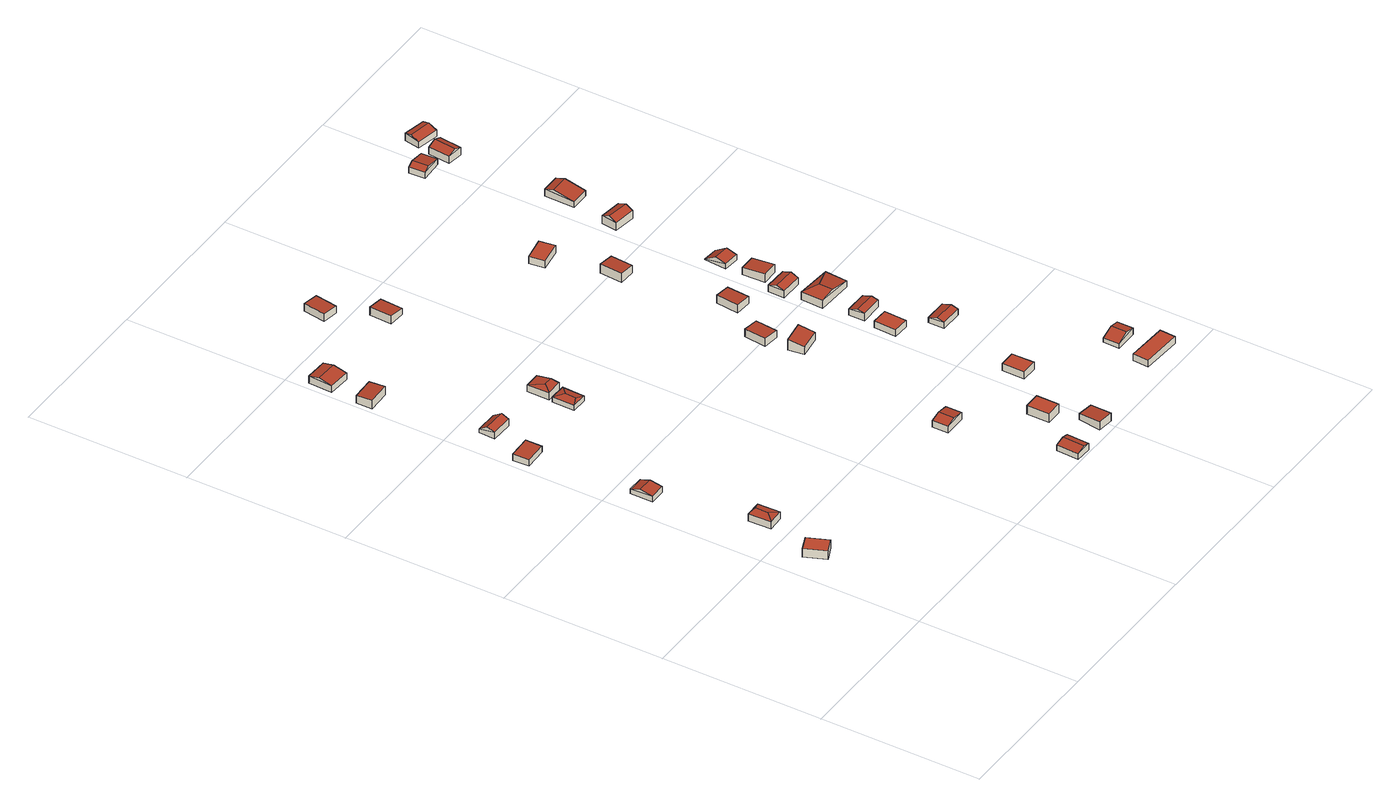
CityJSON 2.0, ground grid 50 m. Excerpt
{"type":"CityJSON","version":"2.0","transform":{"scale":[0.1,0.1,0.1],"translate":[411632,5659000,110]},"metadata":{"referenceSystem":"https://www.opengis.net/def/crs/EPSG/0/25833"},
"CityObjects":{
"building1":{"type":"Building","attributes":{"Dachtyp_tdc":"tdcPolyFlatRoof","Gemeindeschluessel":14612000,"Dachneigung":0,"QualitaetDacherkennung":71,"Geometrietyp2DReferenz":"3000","measuredHeight":2.77,"function":"31001_9998","roofType":"1000"},"geometry":[{"type":"Solid","lod":"2","boundaries":[[[[0,1,2,3]],[[1,4,5,2]],[[4,6,7,5]],[[6,0,3,7]],[[6,4,1,0]],[[3,2,5,7]]]],"semantics":{"surfaces":[{"type":"WallSurface"},{"type":"RoofSurface"},{"type":"GroundSurface"}],"values":[[0,0,0,0,1,2]]}}]},
"building2":{"type":"Building","attributes":{"Dachtyp_tdc":"tdcFreeFormRoof","Gemeindeschluessel":14612000,"Dachneigung":11.7,"QualitaetDacherkennung":93,"Geometrietyp2DReferenz":"3000","measuredHeight":2.96,"function":"31001_9998","roofType":"5000"},"geometry":[{"type":"Solid","lod":"2","boundaries":[[[[8,9,10,11]],[[9,12,13,10]],[[12,14,15,13]],[[14,8,11,15]],[[16,17,14,12]],[[16,12,9]],[[17,16,9,8]],[[17,8,14]],[[11,10,13,15]]]],"semantics":{"surfaces":[{"type":"WallSurface"},{"type":"RoofSurface"},{"type":"GroundSurface"}],"values":[[0,0,0,0,1,1,1,1,2]]}}]},
"building3":{"type":"Building","attributes":{"Dachtyp_tdc":"tdcGableRoof","Gemeindeschluessel":14612000,"Dachneigung":10.35,"QualitaetDacherkennung":93,"Geometrietyp2DReferenz":"3000","measuredHeight":2.63,"function":"31001_9998","roofType":"3100"},"geometry":[{"type":"Solid","lod":"2","boundaries":[[[[18,19,20,21]],[[19,22,23,20]],[[22,24,25,23]],[[24,18,21,25]],[[22,19,26]],[[18,24,27]],[[19,18,27,26]],[[24,22,26,27]],[[21,20,23,25]]]],"semantics":{"surfaces":[{"type":"WallSurface"},{"type":"RoofSurface"},{"type":"GroundSurface"}],"values":[[0,0,0,0,0,0,1,1,2]]}}]},
"building4":{"type":"Building","attributes":{"Dachtyp_tdc":"tdcPolyFlatRoof","Gemeindeschluessel":14612000,"Dachneigung":2.73,"QualitaetDacherkennung":59,"Geometrietyp2DReferenz":"3000","measuredHeight":2.22,"function":"31001_9998","roofType":"2100"},"geometry":[{"type":"Solid","lod":"2","boundaries":[[[[28,29,30,31]],[[29,32,33,30]],[[32,34,35,33]],[[34,28,31,35]],[[34,32,29,28]],[[31,30,33,35]]]],"semantics":{"surfaces":[{"type":"WallSurface"},{"type":"RoofSurface"},{"type":"GroundSurface"}],"values":[[0,0,0,0,1,2]]}}]},
"building5":{"type":"Building","attributes":{"Dachtyp_tdc":"tdcGableRoof","Gemeindeschluessel":14612000,"Dachneigung":34.92,"QualitaetDacherkennung":75,"Geometrietyp2DReferenz":"3000","measuredHeight":3.18,"function":"31001_9998","roofType":"3100"},"geometry":[{"type":"Solid","lod":"2","boundaries":[[[[36,37,38,39]],[[40,41,42,43]],[[39,38,44,45]],[[37,41,44,38]],[[41,40,45,44]],[[40,36,39,45]],[[41,37,42]],[[36,40,43]],[[37,36,43,42]]]],"semantics":{"surfaces":[{"type":"WallSurface"},{"type":"RoofSurface"},{"type":"GroundSurface"}],"values":[[0,1,2,0,0,0,0,0,1]]}}]},
"building6":{"type":"Building","attributes":{"Dachtyp_tdc":"tdcPolyFlatRoof","Gemeindeschluessel":14612000,"Dachneigung":3.61,"QualitaetDacherkennung":69,"Geometrietyp2DReferenz":"3000","measuredHeight":3,"function":"31001_9998","roofType":"2100"},"geometry":[{"type":"Solid","lod":"2","boundaries":[[[[46,47,48,49]],[[47,50,51,48]],[[50,52,53,51]],[[52,46,49,53]],[[52,50,47,46]],[[49,48,51,53]]]],"semantics":{"surfaces":[{"type":"WallSurface"},{"type":"RoofSurface"},{"type":"GroundSurface"}],"values":[[0,0,0,0,1,2]]}}]},
"building7":{"type":"Building","attributes":{"Dachtyp_tdc":"tdcGableRoof","Gemeindeschluessel":14612000,"Dachneigung":10.15,"QualitaetDacherkennung":67,"Geometrietyp2DReferenz":"3000","measuredHeight":3.01,"function":"31001_9998","roofType":"3100"},"geometry":[{"type":"Solid","lod":"2","boundaries":[[[[54,55,56,57]],[[55,58,59,56]],[[58,60,61,59]],[[60,54,57,61]],[[58,55,62]],[[54,60,63]],[[55,54,63,62]],[[60,58,62,63]],[[57,56,59,61]]]],"semantics":{"surfaces":[{"type":"WallSurface"},{"type":"RoofSurface"},{"type":"GroundSurface"}],"values":[[0,0,0,0,0,0,1,1,2]]}}]},
"building8":{"type":"Building","attributes":{"Dachtyp_tdc":"tdcFreeFormRoof","Gemeindeschluessel":14612000,"Dachneigung":11.83,"QualitaetDacherkennung":32,"Geometrietyp2DReferenz":"3000","measuredHeight":2.26,"function":"31001_9998","roofType":"5000"},"geometry":[{"type":"Solid","lod":"2","boundaries":[[[[64,65,66,67]],[[65,68,69,66]],[[68,70,71,69]],[[70,64,67,71]],[[72,70,68]],[[73,72,68,65]],[[73,65,64]],[[72,73,64,70]],[[67,66,69,71]]]],"semantics":{"surfaces":[{"type":"WallSurface"},{"type":"RoofSurface"},{"type":"GroundSurface"}],"values":[[0,0,0,0,1,1,1,1,2]]}}]},
"building9":{"type":"Building","attributes":{"Dachtyp_tdc":"tdcHipAndGableRoof","Gemeindeschluessel":14612000,"Dachneigung":10.53,"QualitaetDacherkennung":32,"Geometrietyp2DReferenz":"3000","measuredHeight":2.96,"function":"31001_9998","roofType":"5000"},"geometry":[{"type":"Solid","lod":"2","boundaries":[[[[74,75,76,77]],[[75,78,79,76]],[[78,80,81,79]],[[80,74,77,81]],[[78,75,82]],[[74,80,83]],[[75,74,83,82]],[[80,78,82,83]],[[77,76,79,81]]]],"semantics":{"surfaces":[{"type":"WallSurface"},{"type":"RoofSurface"},{"type":"GroundSurface"}],"values":[[0,0,0,0,1,0,1,1,2]]}}]},
"building10":{"type":"Building","attributes":{"Dachtyp_tdc":"tdcGableRoof","Gemeindeschluessel":14612000,"Dachneigung":14.52,"QualitaetDacherkennung":73,"Geometrietyp2DReferenz":"3000","measuredHeight":2.71,"function":"31001_9998","roofType":"3100"},"geometry":[{"type":"Solid","lod":"2","boundaries":[[[[84,85,86,87]],[[85,88,89,86]],[[88,90,91,89]],[[90,84,87,91]],[[88,85,92]],[[84,90,93]],[[85,84,93,92]],[[90,88,92,93]],[[87,86,89,91]]]],"semantics":{"surfaces":[{"type":"WallSurface"},{"type":"RoofSurface"},{"type":"GroundSurface"}],"values":[[0,0,0,0,0,0,1,1,2]]}}]},
"building11":{"type":"Building","attributes":{"Dachtyp_tdc":"tdcGableRoof","Gemeindeschluessel":14612000,"Dachneigung":11.01,"QualitaetDacherkennung":84,"Geometrietyp2DReferenz":"3000","measuredHeight":3.15,"function":"31001_9998","roofType":"3100"},"geometry":[{"type":"Solid","lod":"2","boundaries":[[[[94,95,96,97]],[[95,98,99,96]],[[98,100,101,99]],[[100,94,97,101]],[[98,95,102]],[[94,100,103]],[[95,94,103,102]],[[100,98,102,103]],[[97,96,99,101]]]],"semantics":{"surfaces":[{"type":"WallSurface"},{"type":"RoofSurface"},{"type":"GroundSurface"}],"values":[[0,0,0,0,0,0,1,1,2]]}}]},
"building12":{"type":"Building","attributes":{"Dachtyp_tdc":"tdcPolyFlatRoof","Gemeindeschluessel":14612000,"Dachneigung":4,"QualitaetDacherkennung":74,"Geometrietyp2DReferenz":"3000","measuredHeight":2.63,"function":"31001_9998","roofType":"2100"},"geometry":[{"type":"Solid","lod":"2","boundaries":[[[[104,105,106,107]],[[105,108,109,106]],[[108,110,111,109]],[[110,104,107,111]],[[110,108,105,104]],[[107,106,109,111]]]],"semantics":{"surfaces":[{"type":"WallSurface"},{"type":"RoofSurface"},{"type":"GroundSurface"}],"values":[[0,0,0,0,1,2]]}}]},
"building13":{"type":"Building","attributes":{"Dachtyp_tdc":"tdcPolyFlatRoof","Gemeindeschluessel":14612000,"Dachneigung":5.64,"QualitaetDacherkennung":83,"Geometrietyp2DReferenz":"3000","measuredHeight":2.72,"function":"31001_9998","roofType":"2100"},"geometry":[{"type":"Solid","lod":"2","boundaries":[[[[112,113,114,115]],[[113,116,117,114]],[[116,118,119,117]],[[118,112,115,119]],[[118,116,113,112]],[[115,114,117,119]]]],"semantics":{"surfaces":[{"type":"WallSurface"},{"type":"RoofSurface"},{"type":"GroundSurface"}],"values":[[0,0,0,0,1,2]]}}]},
"building14":{"type":"Building","attributes":{"Dachtyp_tdc":"tdcPolyFlatRoof","Gemeindeschluessel":14612000,"Dachneigung":0,"QualitaetDacherkennung":52,"Geometrietyp2DReferenz":"3000","measuredHeight":3,"function":"31001_9998","roofType":"1000"},"geometry":[{"type":"Solid","lod":"2","boundaries":[[[[120,121,122,123]],[[121,124,125,122]],[[124,126,127,125]],[[126,120,123,127]],[[126,124,121,120]],[[123,122,125,127]]]],"semantics":{"surfaces":[{"type":"WallSurface"},{"type":"RoofSurface"},{"type":"GroundSurface"}],"values":[[0,0,0,0,1,2]]}}]},
"building15":{"type":"Building","attributes":{"Dachtyp_tdc":"tdcPolyFlatRoof","Gemeindeschluessel":14612000,"Dachneigung":5.98,"QualitaetDacherkennung":78,"Geometrietyp2DReferenz":"3000","measuredHeight":2.67,"function":"31001_9998","roofType":"2100"},"geometry":[{"type":"Solid","lod":"2","boundaries":[[[[128,129,130,131]],[[129,132,133,130]],[[132,134,135,133]],[[134,128,131,135]],[[134,132,129,128]],[[131,130,133,135]]]],"semantics":{"surfaces":[{"type":"WallSurface"},{"type":"RoofSurface"},{"type":"GroundSurface"}],"values":[[0,0,0,0,1,2]]}}]},
"building16":{"type":"Building","attributes":{"Dachtyp_tdc":"tdcPolyFlatRoof","Gemeindeschluessel":14612000,"Dachneigung":11.89,"QualitaetDacherkennung":45,"Geometrietyp2DReferenz":"3000","measuredHeight":3.52,"function":"31001_9998","roofType":"2100"},"geometry":[{"type":"Solid","lod":"2","boundaries":[[[[136,137,138,139]],[[137,140,141,138]],[[137,136,142,140]],[[141,143,139,138]],[[140,142,143,141]],[[142,136,139,143]]]],"semantics":{"surfaces":[{"type":"WallSurface"},{"type":"RoofSurface"},{"type":"GroundSurface"}],"values":[[0,0,1,2,0,0]]}}]},
"building17":{"type":"Building","attributes":{"Dachtyp_tdc":"tdcPolyFlatRoof","Gemeindeschluessel":14612000,"Dachneigung":3.49,"QualitaetDacherkennung":70,"Geometrietyp2DReferenz":"3000","measuredHeight":2.6,"function":"31001_9998","roofType":"2100"},"geometry":[{"type":"Solid","lod":"2","boundaries":[[[[144,145,146,147]],[[145,148,149,146]],[[148,150,151,149]],[[150,144,147,151]],[[150,148,145,144]],[[147,146,149,151]]]],"semantics":{"surfaces":[{"type":"WallSurface"},{"type":"RoofSurface"},{"type":"GroundSurface"}],"values":[[0,0,0,0,1,2]]}}]},
"building18":{"type":"Building","attributes":{"Dachtyp_tdc":"tdcPolyFlatRoof","Gemeindeschluessel":14612000,"Dachneigung":0,"QualitaetDacherkennung":84,"Geometrietyp2DReferenz":"3000","measuredHeight":2.45,"function":"31001_9998","roofType":"1000"},"geometry":[{"type":"Solid","lod":"2","boundaries":[[[[152,153,154,155]],[[153,156,157,154]],[[156,158,159,157]],[[158,152,155,159]],[[158,156,153,152]],[[155,154,157,159]]]],"semantics":{"surfaces":[{"type":"WallSurface"},{"type":"RoofSurface"},{"type":"GroundSurface"}],"values":[[0,0,0,0,1,2]]}}]},
"building19":{"type":"Building","attributes":{"Dachtyp_tdc":"tdcPolyFlatRoof","Gemeindeschluessel":14612000,"Dachneigung":3.93,"QualitaetDacherkennung":81,"Geometrietyp2DReferenz":"3000","measuredHeight":2.74,"function":"31001_9998","roofType":"2100"},"geometry":[{"type":"Solid","lod":"2","boundaries":[[[[160,161,162,163]],[[161,164,165,162]],[[164,166,167,165]],[[166,160,163,167]],[[166,164,161,160]],[[163,162,165,167]]]],"semantics":{"surfaces":[{"type":"WallSurface"},{"type":"RoofSurface"},{"type":"GroundSurface"}],"values":[[0,0,0,0,1,2]]}}]},
"building20":{"type":"Building","attributes":{"Dachtyp_tdc":"tdcPolyFlatRoof","Gemeindeschluessel":14612000,"Dachneigung":0,"QualitaetDacherkennung":11,"Geometrietyp2DReferenz":"3000","measuredHeight":2.38,"function":"31001_9998","roofType":"1000"},"geometry":[{"type":"Solid","lod":"2","boundaries":[[[[168,169,170,171]],[[169,172,173,170]],[[172,174,175,173]],[[174,168,171,175]],[[174,172,169,168]],[[171,170,173,175]]]],"semantics":{"surfaces":[{"type":"WallSurface"},{"type":"RoofSurface"},{"type":"GroundSurface"}],"values":[[0,0,0,0,1,2]]}}]},
"building21":{"type":"Building","attributes":{"Dachtyp_tdc":"tdcPolyFlatRoof","Gemeindeschluessel":14612000,"Dachneigung":5.4,"QualitaetDacherkennung":80,"Geometrietyp2DReferenz":"3000","measuredHeight":3.11,"function":"31001_9998","roofType":"2100"},"geometry":[{"type":"Solid","lod":"2","boundaries":[[[[176,177,178,179]],[[177,180,181,178]],[[180,182,183,181]],[[182,176,179,183]],[[182,180,177,176]],[[179,178,181,183]]]],"semantics":{"surfaces":[{"type":"WallSurface"},{"type":"RoofSurface"},{"type":"GroundSurface"}],"values":[[0,0,0,0,1,2]]}}]},
"building22":{"type":"Building","attributes":{"Dachtyp_tdc":"tdcGableRoof","Gemeindeschluessel":14612000,"Dachneigung":18.44,"QualitaetDacherkennung":85,"Geometrietyp2DReferenz":"3000","measuredHeight":2.87,"function":"31001_9998","roofType":"3100"},"geometry":[{"type":"Solid","lod":"2","boundaries":[[[[184,185,186,187]],[[185,188,189,186]],[[188,190,191,189]],[[190,184,187,191]],[[188,185,192]],[[184,190,193]],[[185,184,193,192]],[[190,188,192,193]],[[187,186,189,191]]]],"semantics":{"surfaces":[{"type":"WallSurface"},{"type":"RoofSurface"},{"type":"GroundSurface"}],"values":[[0,0,0,0,0,0,1,1,2]]}}]},
"building23":{"type":"Building","attributes":{"Dachtyp_tdc":"tdcPolyFlatRoof","Gemeindeschluessel":14612000,"Dachneigung":2.65,"QualitaetDacherkennung":66,"Geometrietyp2DReferenz":"3000","measuredHeight":2.7,"function":"31001_9998","roofType":"2100"},"geometry":[{"type":"Solid","lod":"2","boundaries":[[[[194,195,196,197]],[[195,198,199,196]],[[198,200,201,199]],[[200,194,197,201]],[[200,198,195,194]],[[197,196,199,201]]]],"semantics":{"surfaces":[{"type":"WallSurface"},{"type":"RoofSurface"},{"type":"GroundSurface"}],"values":[[0,0,0,0,1,2]]}}]},
"building24":{"type":"Building","attributes":{"Dachtyp_tdc":"tdcGableRoof","Gemeindeschluessel":14612000,"Dachneigung":19.31,"QualitaetDacherkennung":89,"Geometrietyp2DReferenz":"3000","measuredHeight":2.7,"function":"31001_9998","roofType":"3100"},"geometry":[{"type":"Solid","lod":"2","boundaries":[[[[202,203,204,205]],[[203,206,207,204]],[[206,208,209,207]],[[208,202,205,209]],[[206,203,210]],[[202,208,211]],[[203,202,211,210]],[[205,204,207,209]],[[208,206,210,211]]]],"semantics":{"surfaces":[{"type":"WallSurface"},{"type":"RoofSurface"},{"type":"GroundSurface"}],"values":[[0,0,0,0,0,0,1,2,1]]}}]},
"building25":{"type":"Building","attributes":{"Dachtyp_tdc":"tdcPolyFlatRoof","Gemeindeschluessel":14612000,"Dachneigung":0,"QualitaetDacherkennung":63,"Geometrietyp2DReferenz":"3000","measuredHeight":2.28,"function":"31001_9998","roofType":"1000"},"geometry":[{"type":"Solid","lod":"2","boundaries":[[[[212,213,214,215]],[[213,216,217,214]],[[216,218,219,217]],[[218,212,215,219]],[[218,216,213,212]],[[215,214,217,219]]]],"semantics":{"surfaces":[{"type":"WallSurface"},{"type":"RoofSurface"},{"type":"GroundSurface"}],"values":[[0,0,0,0,1,2]]}}]},
"building26":{"type":"Building","attributes":{"Dachtyp_tdc":"tdcGableRoof","Gemeindeschluessel":14612000,"Dachneigung":18.7,"QualitaetDacherkennung":66,"Geometrietyp2DReferenz":"3000","measuredHeight":3.14,"function":"31001_9998","roofType":"3100"},"geometry":[{"type":"Solid","lod":"2","boundaries":[[[[220,221,222,223]],[[221,224,225,222]],[[224,226,227,225]],[[226,220,223,227]],[[224,221,228]],[[220,226,229]],[[221,220,229,228]],[[226,224,228,229]],[[223,222,225,227]]]],"semantics":{"surfaces":[{"type":"WallSurface"},{"type":"RoofSurface"},{"type":"GroundSurface"}],"values":[[0,0,0,0,0,0,1,1,2]]}}]},
"building27":{"type":"Building","attributes":{"Dachtyp_tdc":"tdcHipAndGableRoof","Gemeindeschluessel":14612000,"Dachneigung":10.52,"QualitaetDacherkennung":57,"Geometrietyp2DReferenz":"3000","measuredHeight":3.44,"function":"31001_9998","roofType":"5000"},"geometry":[{"type":"Solid","lod":"2","boundaries":[[[[230,231,232,233]],[[231,234,235,232]],[[234,236,237,235]],[[236,230,233,237]],[[234,231,238]],[[230,236,239]],[[231,230,239,238]],[[236,234,238,239]],[[233,232,235,237]]]],"semantics":{"surfaces":[{"type":"WallSurface"},{"type":"RoofSurface"},{"type":"GroundSurface"}],"values":[[0,0,0,0,1,0,1,1,2]]}}]},
"building28":{"type":"Building","attributes":{"Dachtyp_tdc":"tdcGableRoof","Gemeindeschluessel":14612000,"Dachneigung":21.41,"QualitaetDacherkennung":69,"Geometrietyp2DReferenz":"3000","measuredHeight":3.08,"function":"31001_9998","roofType":"3100"},"geometry":[{"type":"Solid","lod":"2","boundaries":[[[[240,241,242,243]],[[241,244,245,242]],[[244,246,247,245]],[[246,240,243,247]],[[244,241,248]],[[240,246,249]],[[241,240,249,248]],[[246,244,248,249]],[[243,242,245,247]]]],"semantics":{"surfaces":[{"type":"WallSurface"},{"type":"RoofSurface"},{"type":"GroundSurface"}],"values":[[0,0,0,0,0,0,1,1,2]]}}]},
"building29":{"type":"Building","attributes":{"Dachtyp_tdc":"tdcPolyFlatRoof","Gemeindeschluessel":14612000,"Dachneigung":3.69,"QualitaetDacherkennung":93,"Geometrietyp2DReferenz":"3000","measuredHeight":2.82,"function":"31001_9998","roofType":"2100"},"geometry":[{"type":"Solid","lod":"2","boundaries":[[[[250,251,252,253]],[[251,254,255,252]],[[254,256,257,255]],[[256,250,253,257]],[[256,254,251,250]],[[253,252,255,257]]]],"semantics":{"surfaces":[{"type":"WallSurface"},{"type":"RoofSurface"},{"type":"GroundSurface"}],"values":[[0,0,0,0,1,2]]}}]},
"building30":{"type":"Building","attributes":{"Dachtyp_tdc":"tdcGableRoof","Gemeindeschluessel":14612000,"Dachneigung":33.88,"QualitaetDacherkennung":76,"Geometrietyp2DReferenz":"3000","measuredHeight":2.64,"function":"31001_9998","roofType":"3100"},"geometry":[{"type":"Solid","lod":"2","boundaries":[[[[258,259,260,261]],[[259,262,263,260]],[[262,264,265,263]],[[264,258,261,265]],[[262,259,266]],[[258,264,267]],[[259,258,267,266]],[[264,262,266,267]],[[261,260,263,265]]]],"semantics":{"surfaces":[{"type":"WallSurface"},{"type":"RoofSurface"},{"type":"GroundSurface"}],"values":[[0,0,0,0,0,0,1,1,2]]}}]},
"building31":{"type":"Building","attributes":{"Dachtyp_tdc":"tdcGableRoof","Gemeindeschluessel":14612000,"Dachneigung":23.36,"QualitaetDacherkennung":77,"Geometrietyp2DReferenz":"3000","measuredHeight":3.74,"function":"31001_9998","roofType":"3100"},"geometry":[{"type":"Solid","lod":"2","boundaries":[[[[268,269,270,271]],[[269,272,273,270]],[[272,274,275,273]],[[274,268,271,275]],[[272,269,276]],[[268,274,277]],[[269,268,277,276]],[[274,272,276,277]],[[271,270,273,275]]]],"semantics":{"surfaces":[{"type":"WallSurface"},{"type":"RoofSurface"},{"type":"GroundSurface"}],"values":[[0,0,0,0,0,0,1,1,2]]}}]},
"building32":{"type":"Building","attributes":{"Dachtyp_tdc":"tdcGableRoof","Gemeindeschluessel":14612000,"Dachneigung":12.1,"QualitaetDacherkennung":48,"Geometrietyp2DReferenz":"3000","measuredHeight":3.26,"function":"31001_9998","roofType":"3100"},"geometry":[{"type":"Solid","lod":"2","boundaries":[[[[278,279,280,281]],[[279,282,283,280]],[[282,284,285,283]],[[284,278,281,285]],[[282,279,286]],[[278,284,287]],[[279,278,287,286]],[[284,282,286,287]],[[281,280,283,285]]]],"semantics":{"surfaces":[{"type":"WallSurface"},{"type":"RoofSurface"},{"type":"GroundSurface"}],"values":[[0,0,0,0,0,0,1,1,2]]}}]},
"building33":{"type":"Building","attributes":{"Dachtyp_tdc":"tdcGableRoof","Gemeindeschluessel":14612000,"Dachneigung":11.22,"QualitaetDacherkennung":73,"Geometrietyp2DReferenz":"3000","measuredHeight":2.87,"function":"31001_9998","roofType":"3100"},"geometry":[{"type":"Solid","lod":"2","boundaries":[[[[288,289,290,291]],[[289,292,293,290]],[[292,294,295,293]],[[294,288,291,295]],[[292,289,296]],[[288,294,297]],[[289,288,297,296]],[[294,292,296,297]],[[291,290,293,295]]]],"semantics":{"surfaces":[{"type":"WallSurface"},{"type":"RoofSurface"},{"type":"GroundSurface"}],"values":[[0,0,0,0,0,0,1,1,2]]}}]},
"building34":{"type":"Building","attributes":{"Dachtyp_tdc":"tdcGableRoof","Gemeindeschluessel":14612000,"Dachneigung":21.45,"QualitaetDacherkennung":85,"Geometrietyp2DReferenz":"3000","measuredHeight":3.43,"function":"31001_9998","roofType":"3100"},"geometry":[{"type":"Solid","lod":"2","boundaries":[[[[298,299,300,301]],[[299,302,303,300]],[[302,304,305,303]],[[304,298,301,305]],[[302,299,306]],[[298,304,307]],[[299,298,307,306]],[[304,302,306,307]],[[301,300,303,305]]]],"semantics":{"surfaces":[{"type":"WallSurface"},{"type":"RoofSurface"},{"type":"GroundSurface"}],"values":[[0,0,0,0,0,0,1,1,2]]}}]},
"building35":{"type":"Building","attributes":{"Dachtyp_tdc":"tdcGableRoof","Gemeindeschluessel":14612000,"Dachneigung":17.12,"QualitaetDacherkennung":92,"Geometrietyp2DReferenz":"3000","measuredHeight":3.04,"function":"31001_9998","roofType":"3100"},"geometry":[{"type":"Solid","lod":"2","boundaries":[[[[308,309,310,311]],[[309,312,313,310]],[[312,314,315,313]],[[314,308,311,315]],[[312,309,316]],[[308,314,317]],[[309,308,317,316]],[[314,312,316,317]],[[311,310,313,315]]]],"semantics":{"surfaces":[{"type":"WallSurface"},{"type":"RoofSurface"},{"type":"GroundSurface"}],"values":[[0,0,0,0,0,0,1,1,2]]}}]}
},
"vertices":[
[94,344,44],[67,409,44],[67,409,16],[94,344,16],[113,428,44],[113,428,16],[140,364,44],[140,364,16],
[131,547,36],[128,617,36],[128,617,12],[131,547,12],[178,619,36],[178,619,12],[181,549,36],[181,549,12],[154,610,41],[155,573,41],
[112,878,32],[62,878,32],[62,878,13],[112,878,13],[62,948,28],[62,948,13],[112,948,28],[112,948,13],[62,917,39],[112,917,39],
[88,1295,36],[91,1245,33],[91,1245,13],[88,1295,13],[21,1242,33],[21,1242,13],[18,1292,36],[18,1292,13],
[142,1381,36],[72,1383,36],[72,1383,13],[142,1381,13],[144,1432,26],[74,1433,26],[73,1406,45],[143,1404,45],[74,1433,13],[144,1432,13],
[79,1783,40],[80,1733,44],[80,1733,14],[79,1783,14],[10,1730,44],[10,1730,14],[9,1780,40],[9,1780,14],
[20,1936,36],[88,1933,36],[88,1933,12],[20,1936,12],[85,1857,35],[85,1857,12],[16,1861,35],[16,1861,12],[87,1899,43],[18,1902,43],
[339,1265,31],[289,1266,31],[289,1266,14],[339,1265,14],[291,1336,31],[291,1336,14],[341,1335,31],[341,1335,14],[315,1311,37],[314,1276,37],
[344,1348,39],[294,1348,38],[294,1348,13],[344,1348,13],[294,1418,35],[294,1418,13],[344,1418,35],[344,1418,13],[315,1373,43],[344,1373,43],
[820,5,33],[823,75,33],[823,75,13],[820,5,13],[873,73,36],[873,73,13],[870,3,36],[870,3,13],[852,74,40],[849,4,40],
[730,360,39],[730,410,39],[730,410,17],[730,360,17],[800,410,41],[800,410,17],[800,360,41],[800,360,17],[762,410,48],[762,360,48],
[277,2110,41],[326,2102,38],[326,2102,15],[277,2110,15],[315,2033,38],[315,2033,15],[266,2040,41],[266,2040,15],
[355,1951,42],[405,1948,37],[405,1948,15],[355,1951,15],[401,1878,37],[401,1878,15],[351,1881,42],[351,1881,15],
[915,226,44],[965,226,44],[965,226,14],[915,226,14],[965,156,44],[965,156,14],[915,156,44],[915,156,14],
[962,26,39],[971,96,32],[971,96,12],[962,26,12],[1020,89,32],[1020,89,12],[1011,20,39],[1011,20,12],
[824,870,38],[817,920,48],[817,920,13],[824,870,13],[887,930,48],[887,930,13],[893,880,38],[893,880,13],
[803,1046,42],[852,1041,39],[852,1041,16],[803,1046,16],[845,971,39],[845,971,16],[795,977,42],[795,977,16],
[1094,314,36],[1044,314,36],[1044,314,12],[1094,314,12],[1044,384,36],[1044,384,12],[1094,384,36],[1094,384,12],
[934,1115,37],[884,1119,40],[884,1119,13],[934,1115,13],[890,1189,40],[890,1189,13],[939,1185,37],[939,1185,13],
[1071,703,34],[1021,705,34],[1021,705,11],[1071,703,11],[1024,775,34],[1024,775,11],[1074,773,34],[1074,773,11],
[840,1525,42],[890,1521,37],[890,1521,11],[840,1525,11],[885,1452,37],[885,1452,11],[835,1455,42],[835,1455,11],
[1107,813,34],[1037,813,34],[1037,813,10],[1107,813,10],[1037,863,29],[1037,863,10],[1107,863,29],[1107,863,10],[1037,835,39],[1107,835,39],
[778,1713,31],[847,1723,34],[847,1723,7],[778,1713,7],[855,1674,34],[855,1674,7],[785,1664,31],[785,1664,7],
[1119,663,28],[1189,663,28],[1189,663,11],[1119,663,11],[1189,613,32],[1189,613,11],[1119,613,32],[1119,613,11],[1189,635,38],[1119,635,38],
[1388,51,36],[1262,58,36],[1262,58,13],[1388,51,13],[1265,108,36],[1265,108,13],[1391,100,36],[1391,100,13],
[1079,1048,32],[1009,1050,32],[1009,1050,9],[1079,1048,9],[1010,1100,32],[1010,1100,9],[1080,1098,32],[1080,1098,9],[1010,1074,41],[1080,1072,41],
[1025,938,35],[1028,1007,35],[1028,1007,9],[1025,938,9],[1141,1001,31],[1141,1001,9],[1137,932,31],[1137,932,9],[1072,978,44],[1070,935,44],
[1290,167,29],[1290,217,29],[1290,217,14],[1290,167,14],[1360,217,37],[1360,217,14],[1360,167,37],[1360,167,14],[1329,217,44],[1329,167,44],
[1040,1129,37],[1037,1199,32],[1037,1199,9],[1040,1129,9],[1087,1200,32],[1087,1200,9],[1090,1130,37],[1090,1130,9],
[1084,1246,26],[1034,1250,26],[1034,1250,8],[1084,1246,8],[1040,1320,10],[1040,1320,8],[1089,1316,9],[1089,1316,8],[1037,1283,34],[1087,1279,34],
[1092,1578,34],[1023,1588,34],[1023,1588,8],[1092,1578,8],[1030,1637,34],[1030,1637,8],[1099,1628,34],[1099,1628,8],[1026,1612,45],[1096,1602,45],
[1044,1827,37],[1102,1827,37],[1102,1827,14],[1044,1827,14],[1101,1733,33],[1101,1733,14],[1043,1733,33],[1043,1733,14],[1102,1798,46],[1044,1798,46],
[941,2140,33],[938,2190,33],[938,2190,13],[941,2140,13],[1008,2194,32],[1008,2194,13],[1011,2144,32],[1011,2144,13],[958,2191,42],[961,2141,42],
[1083,2180,42],[1075,2110,42],[1075,2110,17],[1083,2180,17],[1026,2116,41],[1026,2116,17],[1033,2185,41],[1033,2185,17],[1051,2113,51],[1059,2183,51],
[1108,2207,39],[1040,2221,39],[1040,2221,17],[1108,2207,17],[1050,2270,42],[1050,2270,17],[1118,2256,42],[1118,2256,17],[1045,2248,48],[1114,2235,48]
]}
